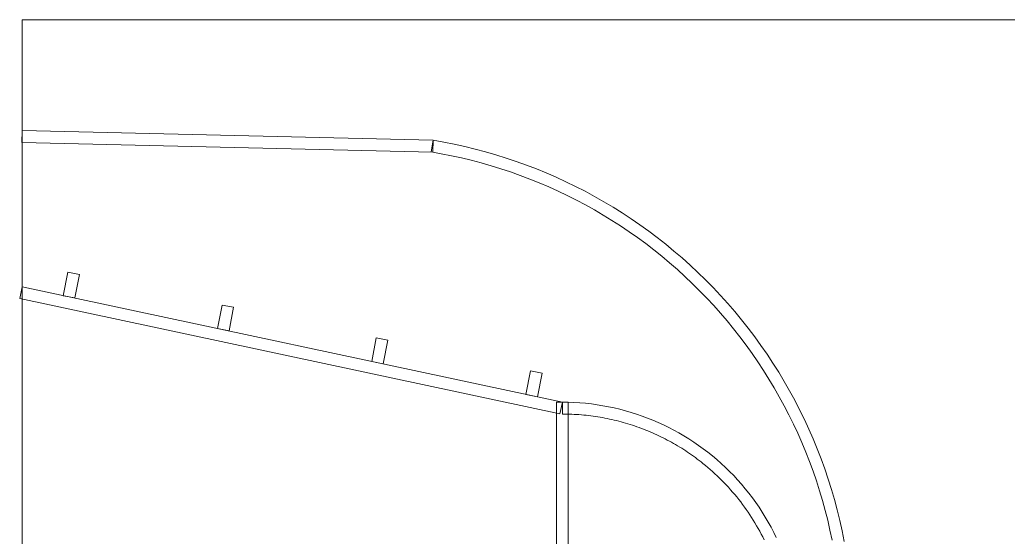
# Model space of a CAD drawing. Header units: metres. Extents: x -8.6 to 8.7, y -3.9 to 3.9.
# Drawn here: x -7.94 to -1.67, y 0.64 to 3.92 of the extents above; entities that cross this region are included whole.
import ezdxf

# ---------------------------------------------------------------- set-up
doc = ezdxf.new("R2010")
doc.units = ezdxf.units.M
doc.header["$LTSCALE"] = 0.00508
doc.layers.add('Court_Green', color=87, linetype='Continuous', lineweight=5)
doc.layers.add('Court_White', color=2, linetype='Continuous', lineweight=5)

msp = doc.modelspace()

# ---------------------------------------------------------------- linework, layer by layer
at = {"layer": 'Court_Green'}
msp.add_3dface([(-7.923, -3.925, 0.1), (7.927, -3.925, 0.1), (7.927, 3.925, 0.1), (-7.923, 3.925, 0.1)], dxfattribs=at)
at = {"layer": 'Court_White'}
for points in [[(-5.3173, 3.1607, 0.105), (-7.923, 3.2221, 0.105), (-7.9248, 3.1471, 0.105), (-5.3191, 3.0858, 0.105)], [(-7.5894, 2.1609, 0.105), (-7.5603, 2.3105, 0.105), (-7.6339, 2.3248, 0.105), (-7.663, 2.1752, 0.105)], [(-4.498, 1.5, 0.105), (-7.923, 2.2314, 0.105), (-7.9387, 2.158, 0.105), (-4.5137, 1.4267, 0.105)], [(-6.6115, 1.952, 0.105), (-6.5824, 2.1017, 0.105), (-6.656, 2.116, 0.105), (-6.6851, 1.9664, 0.105)], [(-5.6335, 1.7432, 0.105), (-5.6044, 1.8928, 0.105), (-5.678, 1.9071, 0.105), (-5.7071, 1.7575, 0.105)], [(-4.6556, 1.5344, 0.105), (-4.6265, 1.684, 0.105), (-4.7001, 1.6983, 0.105), (-4.7292, 1.5487, 0.105)], [(-4.5355, 1.5, 0.105), (-4.5355, -1.5, 0.105), (-4.4605, -1.5, 0.105), (-4.4605, 1.5, 0.105)]]:
    msp.add_3dface(points, dxfattribs=at)
for points, invisible_edges in [([(-5.2656, 3.0755, 0.105), (-5.3295, 3.0867, 0.105), (-5.3173, 3.1607, 0.105), (-5.2656, 3.0755, 0.105)], 12), ([(-5.2656, 3.0755, 0.105), (-5.3173, 3.1607, 0.105), (-5.2503, 3.1489, 0.105), (-5.2656, 3.0755, 0.105)], 13), ([(-5.2019, 3.0629, 0.105), (-5.2656, 3.0755, 0.105), (-5.2503, 3.1489, 0.105), (-5.2019, 3.0629, 0.105)], 14), ([(-5.2019, 3.0629, 0.105), (-5.2503, 3.1489, 0.105), (-5.1836, 3.1357, 0.105), (-5.2019, 3.0629, 0.105)], 13), ([(-5.1385, 3.049, 0.105), (-5.2019, 3.0629, 0.105), (-5.1836, 3.1357, 0.105), (-5.1385, 3.049, 0.105)], 14), ([(-5.1385, 3.049, 0.105), (-5.1836, 3.1357, 0.105), (-5.1171, 3.121, 0.105), (-5.1385, 3.049, 0.105)], 13), ([(-5.0754, 3.0338, 0.105), (-5.1385, 3.049, 0.105), (-5.1171, 3.121, 0.105), (-5.0754, 3.0338, 0.105)], 14), ([(-5.0754, 3.0338, 0.105), (-5.1171, 3.121, 0.105), (-5.051, 3.105, 0.105), (-5.0754, 3.0338, 0.105)], 13), ([(-5.0126, 3.0172, 0.105), (-5.0754, 3.0338, 0.105), (-5.051, 3.105, 0.105), (-5.0126, 3.0172, 0.105)], 14), ([(-5.0126, 3.0172, 0.105), (-5.051, 3.105, 0.105), (-4.9853, 3.0875, 0.105), (-5.0126, 3.0172, 0.105)], 13), ([(-4.9502, 2.9994, 0.105), (-5.0126, 3.0172, 0.105), (-4.9853, 3.0875, 0.105), (-4.9502, 2.9994, 0.105)], 14), ([(-4.9502, 2.9994, 0.105), (-4.9853, 3.0875, 0.105), (-4.9199, 3.0686, 0.105), (-4.9502, 2.9994, 0.105)], 13), ([(-4.8882, 2.9802, 0.105), (-4.9502, 2.9994, 0.105), (-4.9199, 3.0686, 0.105), (-4.8882, 2.9802, 0.105)], 14), ([(-4.8882, 2.9802, 0.105), (-4.9199, 3.0686, 0.105), (-4.855, 3.0483, 0.105), (-4.8882, 2.9802, 0.105)], 13), ([(-4.8266, 2.9598, 0.105), (-4.8882, 2.9802, 0.105), (-4.855, 3.0483, 0.105), (-4.8266, 2.9598, 0.105)], 14), ([(-4.8266, 2.9598, 0.105), (-4.855, 3.0483, 0.105), (-4.7905, 3.0266, 0.105), (-4.8266, 2.9598, 0.105)], 13), ([(-4.7654, 2.938, 0.105), (-4.8266, 2.9598, 0.105), (-4.7905, 3.0266, 0.105), (-4.7654, 2.938, 0.105)], 14), ([(-4.7654, 2.938, 0.105), (-4.7905, 3.0266, 0.105), (-4.7265, 3.0036, 0.105), (-4.7654, 2.938, 0.105)], 13), ([(-4.7048, 2.915, 0.105), (-4.7654, 2.938, 0.105), (-4.7265, 3.0036, 0.105), (-4.7048, 2.915, 0.105)], 14), ([(-4.7048, 2.915, 0.105), (-4.7265, 3.0036, 0.105), (-4.663, 2.9792, 0.105), (-4.7048, 2.915, 0.105)], 13), ([(-4.6445, 2.8908, 0.105), (-4.7048, 2.915, 0.105), (-4.663, 2.9792, 0.105), (-4.6445, 2.8908, 0.105)], 14), ([(-4.6445, 2.8908, 0.105), (-4.663, 2.9792, 0.105), (-4.6, 2.9535, 0.105), (-4.6445, 2.8908, 0.105)], 13), ([(-4.5849, 2.8653, 0.105), (-4.6445, 2.8908, 0.105), (-4.6, 2.9535, 0.105), (-4.5849, 2.8653, 0.105)], 14), ([(-4.5849, 2.8653, 0.105), (-4.6, 2.9535, 0.105), (-4.5376, 2.9264, 0.105), (-4.5849, 2.8653, 0.105)], 13), ([(-4.5257, 2.8385, 0.105), (-4.5849, 2.8653, 0.105), (-4.5376, 2.9264, 0.105), (-4.5257, 2.8385, 0.105)], 14), ([(-4.5257, 2.8385, 0.105), (-4.5376, 2.9264, 0.105), (-4.4758, 2.8979, 0.105), (-4.5257, 2.8385, 0.105)], 13), ([(-4.4672, 2.8105, 0.105), (-4.5257, 2.8385, 0.105), (-4.4758, 2.8979, 0.105), (-4.4672, 2.8105, 0.105)], 14), ([(-4.4672, 2.8105, 0.105), (-4.4758, 2.8979, 0.105), (-4.4146, 2.8682, 0.105), (-4.4672, 2.8105, 0.105)], 13), ([(-4.4092, 2.7813, 0.105), (-4.4672, 2.8105, 0.105), (-4.4146, 2.8682, 0.105), (-4.4092, 2.7813, 0.105)], 14), ([(-4.4092, 2.7813, 0.105), (-4.4146, 2.8682, 0.105), (-4.3541, 2.8372, 0.105), (-4.4092, 2.7813, 0.105)], 13), ([(-4.3518, 2.7509, 0.105), (-4.4092, 2.7813, 0.105), (-4.3541, 2.8372, 0.105), (-4.3518, 2.7509, 0.105)], 14), ([(-4.3518, 2.7509, 0.105), (-4.3541, 2.8372, 0.105), (-4.2942, 2.8049, 0.105), (-4.3518, 2.7509, 0.105)], 13), ([(-4.2951, 2.7193, 0.105), (-4.3518, 2.7509, 0.105), (-4.2942, 2.8049, 0.105), (-4.2951, 2.7193, 0.105)], 14), ([(-4.2951, 2.7193, 0.105), (-4.2942, 2.8049, 0.105), (-4.2351, 2.7713, 0.105), (-4.2951, 2.7193, 0.105)], 13), ([(-4.2391, 2.6865, 0.105), (-4.2951, 2.7193, 0.105), (-4.2351, 2.7713, 0.105), (-4.2391, 2.6865, 0.105)], 14), ([(-4.2391, 2.6865, 0.105), (-4.2351, 2.7713, 0.105), (-4.1767, 2.7364, 0.105), (-4.2391, 2.6865, 0.105)], 13), ([(-4.1838, 2.6526, 0.105), (-4.2391, 2.6865, 0.105), (-4.1767, 2.7364, 0.105), (-4.1838, 2.6526, 0.105)], 14), ([(-4.1838, 2.6526, 0.105), (-4.1767, 2.7364, 0.105), (-4.119, 2.7003, 0.105), (-4.1838, 2.6526, 0.105)], 13), ([(-4.1292, 2.6175, 0.105), (-4.1838, 2.6526, 0.105), (-4.119, 2.7003, 0.105), (-4.1292, 2.6175, 0.105)], 14), ([(-4.1292, 2.6175, 0.105), (-4.119, 2.7003, 0.105), (-4.0621, 2.663, 0.105), (-4.1292, 2.6175, 0.105)], 13), ([(-4.0753, 2.5813, 0.105), (-4.1292, 2.6175, 0.105), (-4.0621, 2.663, 0.105), (-4.0753, 2.5813, 0.105)], 14), ([(-4.0753, 2.5813, 0.105), (-4.0621, 2.663, 0.105), (-4.006, 2.6245, 0.105), (-4.0753, 2.5813, 0.105)], 13), ([(-4.0222, 2.544, 0.105), (-4.0753, 2.5813, 0.105), (-4.006, 2.6245, 0.105), (-4.0222, 2.544, 0.105)], 14), ([(-4.0222, 2.544, 0.105), (-4.006, 2.6245, 0.105), (-3.9508, 2.5848, 0.105), (-4.0222, 2.544, 0.105)], 13), ([(-3.9699, 2.5055, 0.105), (-4.0222, 2.544, 0.105), (-3.9508, 2.5848, 0.105), (-3.9699, 2.5055, 0.105)], 14), ([(-3.9699, 2.5055, 0.105), (-3.9508, 2.5848, 0.105), (-3.8964, 2.5439, 0.105), (-3.9699, 2.5055, 0.105)], 13), ([(-3.9184, 2.466, 0.105), (-3.9699, 2.5055, 0.105), (-3.8964, 2.5439, 0.105), (-3.9184, 2.466, 0.105)], 14), ([(-3.9184, 2.466, 0.105), (-3.8964, 2.5439, 0.105), (-3.8429, 2.5018, 0.105), (-3.9184, 2.466, 0.105)], 13), ([(-3.8678, 2.4254, 0.105), (-3.9184, 2.466, 0.105), (-3.8429, 2.5018, 0.105), (-3.8678, 2.4254, 0.105)], 14), ([(-3.8678, 2.4254, 0.105), (-3.8429, 2.5018, 0.105), (-3.7904, 2.4587, 0.105), (-3.8678, 2.4254, 0.105)], 13), ([(-3.818, 2.3838, 0.105), (-3.8678, 2.4254, 0.105), (-3.7904, 2.4587, 0.105), (-3.818, 2.3838, 0.105)], 14), ([(-3.818, 2.3838, 0.105), (-3.7904, 2.4587, 0.105), (-3.7387, 2.4144, 0.105), (-3.818, 2.3838, 0.105)], 13), ([(-3.7691, 2.3411, 0.105), (-3.818, 2.3838, 0.105), (-3.7387, 2.4144, 0.105), (-3.7691, 2.3411, 0.105)], 14), ([(-3.7691, 2.3411, 0.105), (-3.7387, 2.4144, 0.105), (-3.688, 2.369, 0.105), (-3.7691, 2.3411, 0.105)], 13), ([(-3.7211, 2.2974, 0.105), (-3.7691, 2.3411, 0.105), (-3.688, 2.369, 0.105), (-3.7211, 2.2974, 0.105)], 14), ([(-3.7211, 2.2974, 0.105), (-3.688, 2.369, 0.105), (-3.6383, 2.3225, 0.105), (-3.7211, 2.2974, 0.105)], 13), ([(-3.674, 2.2527, 0.105), (-3.7211, 2.2974, 0.105), (-3.6383, 2.3225, 0.105), (-3.674, 2.2527, 0.105)], 14), ([(-3.674, 2.2527, 0.105), (-3.6383, 2.3225, 0.105), (-3.5896, 2.275, 0.105), (-3.674, 2.2527, 0.105)], 13), ([(-3.6278, 2.2071, 0.105), (-3.674, 2.2527, 0.105), (-3.5896, 2.275, 0.105), (-3.6278, 2.2071, 0.105)], 14), ([(-3.6278, 2.2071, 0.105), (-3.5896, 2.275, 0.105), (-3.542, 2.2265, 0.105), (-3.6278, 2.2071, 0.105)], 13), ([(-3.5826, 2.1605, 0.105), (-3.6278, 2.2071, 0.105), (-3.542, 2.2265, 0.105), (-3.5826, 2.1605, 0.105)], 14), ([(-3.5826, 2.1605, 0.105), (-3.542, 2.2265, 0.105), (-3.4954, 2.177, 0.105), (-3.5826, 2.1605, 0.105)], 13), ([(-3.5384, 2.1129, 0.105), (-3.5826, 2.1605, 0.105), (-3.4954, 2.177, 0.105), (-3.5384, 2.1129, 0.105)], 14), ([(-3.5384, 2.1129, 0.105), (-3.4954, 2.177, 0.105), (-3.4498, 2.1264, 0.105), (-3.5384, 2.1129, 0.105)], 13), ([(-3.4952, 2.0645, 0.105), (-3.5384, 2.1129, 0.105), (-3.4498, 2.1264, 0.105), (-3.4952, 2.0645, 0.105)], 14), ([(-3.4952, 2.0645, 0.105), (-3.4498, 2.1264, 0.105), (-3.4053, 2.0749, 0.105), (-3.4952, 2.0645, 0.105)], 13), ([(-3.4531, 2.0152, 0.105), (-3.4952, 2.0645, 0.105), (-3.4053, 2.0749, 0.105), (-3.4531, 2.0152, 0.105)], 14), ([(-3.4531, 2.0152, 0.105), (-3.4053, 2.0749, 0.105), (-3.362, 2.0225, 0.105), (-3.4531, 2.0152, 0.105)], 13), ([(-3.4119, 1.9649, 0.105), (-3.4531, 2.0152, 0.105), (-3.362, 2.0225, 0.105), (-3.4119, 1.9649, 0.105)], 14), ([(-3.4119, 1.9649, 0.105), (-3.362, 2.0225, 0.105), (-3.3198, 1.9692, 0.105), (-3.4119, 1.9649, 0.105)], 13), ([(-3.3719, 1.9139, 0.105), (-3.4119, 1.9649, 0.105), (-3.3198, 1.9692, 0.105), (-3.3719, 1.9139, 0.105)], 14), ([(-3.3719, 1.9139, 0.105), (-3.3198, 1.9692, 0.105), (-3.2787, 1.9149, 0.105), (-3.3719, 1.9139, 0.105)], 13), ([(-3.3329, 1.862, 0.105), (-3.3719, 1.9139, 0.105), (-3.2787, 1.9149, 0.105), (-3.3329, 1.862, 0.105)], 14), ([(-3.3329, 1.862, 0.105), (-3.2787, 1.9149, 0.105), (-3.2388, 1.8598, 0.105), (-3.3329, 1.862, 0.105)], 13), ([(-3.295, 1.8093, 0.105), (-3.3329, 1.862, 0.105), (-3.2388, 1.8598, 0.105), (-3.295, 1.8093, 0.105)], 14), ([(-3.295, 1.8093, 0.105), (-3.2388, 1.8598, 0.105), (-3.2001, 1.8039, 0.105), (-3.295, 1.8093, 0.105)], 13), ([(-3.2582, 1.7558, 0.105), (-3.295, 1.8093, 0.105), (-3.2001, 1.8039, 0.105), (-3.2582, 1.7558, 0.105)], 14), ([(-3.2582, 1.7558, 0.105), (-3.2001, 1.8039, 0.105), (-3.1626, 1.7471, 0.105), (-3.2582, 1.7558, 0.105)], 13), ([(-3.2225, 1.7016, 0.105), (-3.2582, 1.7558, 0.105), (-3.1626, 1.7471, 0.105), (-3.2225, 1.7016, 0.105)], 14), ([(-3.2225, 1.7016, 0.105), (-3.1626, 1.7471, 0.105), (-3.1263, 1.6896, 0.105), (-3.2225, 1.7016, 0.105)], 13), ([(-3.1879, 1.6466, 0.105), (-3.2225, 1.7016, 0.105), (-3.1263, 1.6896, 0.105), (-3.1879, 1.6466, 0.105)], 14), ([(-3.1879, 1.6466, 0.105), (-3.1263, 1.6896, 0.105), (-3.0913, 1.6313, 0.105), (-3.1879, 1.6466, 0.105)], 13), ([(-3.1546, 1.591, 0.105), (-3.1879, 1.6466, 0.105), (-3.0913, 1.6313, 0.105), (-3.1546, 1.591, 0.105)], 14), ([(-3.1546, 1.591, 0.105), (-3.0913, 1.6313, 0.105), (-3.0575, 1.5722, 0.105), (-3.1546, 1.591, 0.105)], 13), ([(-3.1224, 1.5346, 0.105), (-3.1546, 1.591, 0.105), (-3.0575, 1.5722, 0.105), (-3.1224, 1.5346, 0.105)], 14), ([(-3.1224, 1.5346, 0.105), (-3.0575, 1.5722, 0.105), (-3.0249, 1.5125, 0.105), (-3.1224, 1.5346, 0.105)], 13), ([(-3.0913, 1.4776, 0.105), (-3.1224, 1.5346, 0.105), (-3.0249, 1.5125, 0.105), (-3.0913, 1.4776, 0.105)], 14), ([(-3.0615, 1.42, 0.105), (-3.0913, 1.4776, 0.105), (-3.0249, 1.5125, 0.105), (-3.0615, 1.42, 0.105)], 14), ([(-3.0615, 1.42, 0.105), (-3.0249, 1.5125, 0.105), (-2.9937, 1.4521, 0.105), (-3.0615, 1.42, 0.105)], 13), ([(-4.498, 1.5, 0.105), (-4.4612, 1.4995, 0.105), (-4.4244, 1.4982, 0.105), (-4.498, 1.5, 0.105)], 12), ([(-4.483, 1.4249, 0.105), (-4.498, 1.425, 0.105), (-4.498, 1.5, 0.105), (-4.483, 1.4249, 0.105)], 12), ([(-4.4679, 1.4247, 0.105), (-4.483, 1.4249, 0.105), (-4.498, 1.5, 0.105), (-4.4679, 1.4247, 0.105)], 14), ([(-4.4679, 1.4247, 0.105), (-4.498, 1.5, 0.105), (-4.4244, 1.4982, 0.105), (-4.4679, 1.4247, 0.105)], 15), ([(-4.4529, 1.4243, 0.105), (-4.4679, 1.4247, 0.105), (-4.4244, 1.4982, 0.105), (-4.4529, 1.4243, 0.105)], 14), ([(-4.4378, 1.4237, 0.105), (-4.4529, 1.4243, 0.105), (-4.4244, 1.4982, 0.105), (-4.4378, 1.4237, 0.105)], 14), ([(-4.4228, 1.423, 0.105), (-4.4378, 1.4237, 0.105), (-4.4244, 1.4982, 0.105), (-4.4228, 1.423, 0.105)], 14), ([(-4.4244, 1.4982, 0.105), (-4.3877, 1.4959, 0.105), (-4.351, 1.4928, 0.105), (-4.4244, 1.4982, 0.105)], 12), ([(-4.4078, 1.4221, 0.105), (-4.4228, 1.423, 0.105), (-4.4244, 1.4982, 0.105), (-4.4078, 1.4221, 0.105)], 14), ([(-4.3928, 1.4211, 0.105), (-4.4078, 1.4221, 0.105), (-4.4244, 1.4982, 0.105), (-4.3928, 1.4211, 0.105)], 14), ([(-4.3928, 1.4211, 0.105), (-4.4244, 1.4982, 0.105), (-4.351, 1.4928, 0.105), (-4.3928, 1.4211, 0.105)], 15), ([(-4.3778, 1.4199, 0.105), (-4.3928, 1.4211, 0.105), (-4.351, 1.4928, 0.105), (-4.3778, 1.4199, 0.105)], 14), ([(-4.3628, 1.4186, 0.105), (-4.3778, 1.4199, 0.105), (-4.351, 1.4928, 0.105), (-4.3628, 1.4186, 0.105)], 14), ([(-4.3478, 1.4171, 0.105), (-4.3628, 1.4186, 0.105), (-4.351, 1.4928, 0.105), (-4.3478, 1.4171, 0.105)], 14), ([(-4.351, 1.4928, 0.105), (-4.3144, 1.4887, 0.105), (-4.2779, 1.4838, 0.105), (-4.351, 1.4928, 0.105)], 12), ([(-4.3329, 1.4154, 0.105), (-4.3478, 1.4171, 0.105), (-4.351, 1.4928, 0.105), (-4.3329, 1.4154, 0.105)], 14), ([(-4.3179, 1.4136, 0.105), (-4.3329, 1.4154, 0.105), (-4.351, 1.4928, 0.105), (-4.3179, 1.4136, 0.105)], 14), ([(-4.3179, 1.4136, 0.105), (-4.351, 1.4928, 0.105), (-4.2779, 1.4838, 0.105), (-4.3179, 1.4136, 0.105)], 15), ([(-4.303, 1.4116, 0.105), (-4.3179, 1.4136, 0.105), (-4.2779, 1.4838, 0.105), (-4.303, 1.4116, 0.105)], 14), ([(-4.2881, 1.4095, 0.105), (-4.303, 1.4116, 0.105), (-4.2779, 1.4838, 0.105), (-4.2881, 1.4095, 0.105)], 14), ([(-4.2732, 1.4072, 0.105), (-4.2881, 1.4095, 0.105), (-4.2779, 1.4838, 0.105), (-4.2732, 1.4072, 0.105)], 14), ([(-4.2732, 1.4072, 0.105), (-4.2779, 1.4838, 0.105), (-4.2416, 1.4779, 0.105), (-4.2732, 1.4072, 0.105)], 13), ([(-4.2584, 1.4047, 0.105), (-4.2732, 1.4072, 0.105), (-4.2416, 1.4779, 0.105), (-4.2584, 1.4047, 0.105)], 14), ([(-4.2436, 1.4021, 0.105), (-4.2584, 1.4047, 0.105), (-4.2416, 1.4779, 0.105), (-4.2436, 1.4021, 0.105)], 14), ([(-4.2288, 1.3993, 0.105), (-4.2436, 1.4021, 0.105), (-4.2416, 1.4779, 0.105), (-4.2288, 1.3993, 0.105)], 14), ([(-4.2416, 1.4779, 0.105), (-4.2054, 1.4712, 0.105), (-4.1694, 1.4636, 0.105), (-4.2416, 1.4779, 0.105)], 12), ([(-4.214, 1.3964, 0.105), (-4.2288, 1.3993, 0.105), (-4.2416, 1.4779, 0.105), (-4.214, 1.3964, 0.105)], 14), ([(-4.214, 1.3964, 0.105), (-4.2416, 1.4779, 0.105), (-4.1694, 1.4636, 0.105), (-4.214, 1.3964, 0.105)], 15), ([(-4.1993, 1.3933, 0.105), (-4.214, 1.3964, 0.105), (-4.1694, 1.4636, 0.105), (-4.1993, 1.3933, 0.105)], 14), ([(-4.1846, 1.3901, 0.105), (-4.1993, 1.3933, 0.105), (-4.1694, 1.4636, 0.105), (-4.1846, 1.3901, 0.105)], 14), ([(-4.1699, 1.3867, 0.105), (-4.1846, 1.3901, 0.105), (-4.1694, 1.4636, 0.105), (-4.1699, 1.3867, 0.105)], 14), ([(-4.1699, 1.3867, 0.105), (-4.1694, 1.4636, 0.105), (-4.1335, 1.455, 0.105), (-4.1699, 1.3867, 0.105)], 13), ([(-4.1553, 1.3832, 0.105), (-4.1699, 1.3867, 0.105), (-4.1335, 1.455, 0.105), (-4.1553, 1.3832, 0.105)], 14), ([(-4.1407, 1.3795, 0.105), (-4.1553, 1.3832, 0.105), (-4.1335, 1.455, 0.105), (-4.1407, 1.3795, 0.105)], 14), ([(-4.1262, 1.3756, 0.105), (-4.1407, 1.3795, 0.105), (-4.1335, 1.455, 0.105), (-4.1262, 1.3756, 0.105)], 14), ([(-4.1335, 1.455, 0.105), (-4.0979, 1.4457, 0.105), (-4.0626, 1.4354, 0.105), (-4.1335, 1.455, 0.105)], 12), ([(-4.1117, 1.3716, 0.105), (-4.1262, 1.3756, 0.105), (-4.1335, 1.455, 0.105), (-4.1117, 1.3716, 0.105)], 14), ([(-4.1117, 1.3716, 0.105), (-4.1335, 1.455, 0.105), (-4.0626, 1.4354, 0.105), (-4.1117, 1.3716, 0.105)], 15), ([(-3.0329, 1.3617, 0.105), (-3.0615, 1.42, 0.105), (-2.9937, 1.4521, 0.105), (-3.0329, 1.3617, 0.105)], 14), ([(-3.0329, 1.3617, 0.105), (-2.9937, 1.4521, 0.105), (-2.9638, 1.391, 0.105), (-3.0329, 1.3617, 0.105)], 13), ([(-4.0972, 1.3675, 0.105), (-4.1117, 1.3716, 0.105), (-4.0626, 1.4354, 0.105), (-4.0972, 1.3675, 0.105)], 14), ([(-4.0828, 1.3632, 0.105), (-4.0972, 1.3675, 0.105), (-4.0626, 1.4354, 0.105), (-4.0828, 1.3632, 0.105)], 14), ([(-4.0684, 1.3587, 0.105), (-4.0828, 1.3632, 0.105), (-4.0626, 1.4354, 0.105), (-4.0684, 1.3587, 0.105)], 14), ([(-4.0541, 1.3541, 0.105), (-4.0684, 1.3587, 0.105), (-4.0626, 1.4354, 0.105), (-4.0541, 1.3541, 0.105)], 14), ([(-4.0626, 1.4354, 0.105), (-4.0275, 1.4243, 0.105), (-3.9927, 1.4123, 0.105), (-4.0626, 1.4354, 0.105)], 12), ([(-4.0541, 1.3541, 0.105), (-4.0626, 1.4354, 0.105), (-3.9927, 1.4123, 0.105), (-4.0541, 1.3541, 0.105)], 15), ([(-4.0398, 1.3493, 0.105), (-4.0541, 1.3541, 0.105), (-3.9927, 1.4123, 0.105), (-4.0398, 1.3493, 0.105)], 14), ([(-4.0256, 1.3444, 0.105), (-4.0398, 1.3493, 0.105), (-3.9927, 1.4123, 0.105), (-4.0256, 1.3444, 0.105)], 14), ([(-4.0114, 1.3393, 0.105), (-4.0256, 1.3444, 0.105), (-3.9927, 1.4123, 0.105), (-4.0114, 1.3393, 0.105)], 14), ([(-3.9973, 1.3341, 0.105), (-4.0114, 1.3393, 0.105), (-3.9927, 1.4123, 0.105), (-3.9973, 1.3341, 0.105)], 14), ([(-3.9833, 1.3288, 0.105), (-3.9973, 1.3341, 0.105), (-3.9927, 1.4123, 0.105), (-3.9833, 1.3288, 0.105)], 14), ([(-3.9927, 1.4123, 0.105), (-3.9582, 1.3995, 0.105), (-3.924, 1.3858, 0.105), (-3.9927, 1.4123, 0.105)], 12), ([(-3.9833, 1.3288, 0.105), (-3.9927, 1.4123, 0.105), (-3.924, 1.3858, 0.105), (-3.9833, 1.3288, 0.105)], 15), ([(-3.9692, 1.3233, 0.105), (-3.9833, 1.3288, 0.105), (-3.924, 1.3858, 0.105), (-3.9692, 1.3233, 0.105)], 14), ([(-3.9553, 1.3176, 0.105), (-3.9692, 1.3233, 0.105), (-3.924, 1.3858, 0.105), (-3.9553, 1.3176, 0.105)], 14), ([(-3.9414, 1.3118, 0.105), (-3.9553, 1.3176, 0.105), (-3.924, 1.3858, 0.105), (-3.9414, 1.3118, 0.105)], 14), ([(-3.9276, 1.3059, 0.105), (-3.9414, 1.3118, 0.105), (-3.924, 1.3858, 0.105), (-3.9276, 1.3059, 0.105)], 14), ([(-3.9138, 1.2998, 0.105), (-3.9276, 1.3059, 0.105), (-3.924, 1.3858, 0.105), (-3.9138, 1.2998, 0.105)], 14), ([(-3.924, 1.3858, 0.105), (-3.8902, 1.3713, 0.105), (-3.8567, 1.356, 0.105), (-3.924, 1.3858, 0.105)], 12), ([(-3.9138, 1.2998, 0.105), (-3.924, 1.3858, 0.105), (-3.8567, 1.356, 0.105), (-3.9138, 1.2998, 0.105)], 15), ([(-3.0055, 1.3029, 0.105), (-3.0329, 1.3617, 0.105), (-2.9638, 1.391, 0.105), (-3.0055, 1.3029, 0.105)], 14), ([(-3.0055, 1.3029, 0.105), (-2.9638, 1.391, 0.105), (-2.9351, 1.3293, 0.105), (-3.0055, 1.3029, 0.105)], 13), ([(-3.9001, 1.2935, 0.105), (-3.9138, 1.2998, 0.105), (-3.8567, 1.356, 0.105), (-3.9001, 1.2935, 0.105)], 14), ([(-3.8865, 1.2871, 0.105), (-3.9001, 1.2935, 0.105), (-3.8567, 1.356, 0.105), (-3.8865, 1.2871, 0.105)], 14), ([(-3.873, 1.2806, 0.105), (-3.8865, 1.2871, 0.105), (-3.8567, 1.356, 0.105), (-3.873, 1.2806, 0.105)], 14), ([(-3.8595, 1.2739, 0.105), (-3.873, 1.2806, 0.105), (-3.8567, 1.356, 0.105), (-3.8595, 1.2739, 0.105)], 14), ([(-3.8595, 1.2739, 0.105), (-3.8567, 1.356, 0.105), (-3.7909, 1.3229, 0.105), (-3.8595, 1.2739, 0.105)], 15), ([(-3.8461, 1.2671, 0.105), (-3.8595, 1.2739, 0.105), (-3.7909, 1.3229, 0.105), (-3.8461, 1.2671, 0.105)], 14), ([(-3.8567, 1.356, 0.105), (-3.8236, 1.3398, 0.105), (-3.7909, 1.3229, 0.105), (-3.8567, 1.356, 0.105)], 12), ([(-3.8327, 1.2602, 0.105), (-3.8461, 1.2671, 0.105), (-3.7909, 1.3229, 0.105), (-3.8327, 1.2602, 0.105)], 14), ([(-3.8194, 1.2531, 0.105), (-3.8327, 1.2602, 0.105), (-3.7909, 1.3229, 0.105), (-3.8194, 1.2531, 0.105)], 14), ([(-3.8063, 1.2458, 0.105), (-3.8194, 1.2531, 0.105), (-3.7909, 1.3229, 0.105), (-3.8063, 1.2458, 0.105)], 14), ([(-3.7931, 1.2385, 0.105), (-3.8063, 1.2458, 0.105), (-3.7909, 1.3229, 0.105), (-3.7931, 1.2385, 0.105)], 14), ([(-3.7931, 1.2385, 0.105), (-3.7909, 1.3229, 0.105), (-3.7269, 1.2866, 0.105), (-3.7931, 1.2385, 0.105)], 15), ([(-3.7909, 1.3229, 0.105), (-3.7587, 1.3051, 0.105), (-3.7269, 1.2866, 0.105), (-3.7909, 1.3229, 0.105)], 12), ([(-2.9793, 1.2434, 0.105), (-3.0055, 1.3029, 0.105), (-2.9351, 1.3293, 0.105), (-2.9793, 1.2434, 0.105)], 14), ([(-2.9793, 1.2434, 0.105), (-2.9351, 1.3293, 0.105), (-2.9078, 1.2669, 0.105), (-2.9793, 1.2434, 0.105)], 13), ([(-3.7801, 1.2309, 0.105), (-3.7931, 1.2385, 0.105), (-3.7269, 1.2866, 0.105), (-3.7801, 1.2309, 0.105)], 14), ([(-3.7671, 1.2233, 0.105), (-3.7801, 1.2309, 0.105), (-3.7269, 1.2866, 0.105), (-3.7671, 1.2233, 0.105)], 14), ([(-3.7543, 1.2155, 0.105), (-3.7671, 1.2233, 0.105), (-3.7269, 1.2866, 0.105), (-3.7543, 1.2155, 0.105)], 14), ([(-3.7543, 1.2155, 0.105), (-3.7269, 1.2866, 0.105), (-3.6955, 1.2673, 0.105), (-3.7543, 1.2155, 0.105)], 13), ([(-3.7415, 1.2076, 0.105), (-3.7543, 1.2155, 0.105), (-3.6955, 1.2673, 0.105), (-3.7415, 1.2076, 0.105)], 14), ([(-3.7288, 1.1995, 0.105), (-3.7415, 1.2076, 0.105), (-3.6955, 1.2673, 0.105), (-3.7288, 1.1995, 0.105)], 14), ([(-3.7161, 1.1913, 0.105), (-3.7288, 1.1995, 0.105), (-3.6955, 1.2673, 0.105), (-3.7161, 1.1913, 0.105)], 14), ([(-3.7036, 1.183, 0.105), (-3.7161, 1.1913, 0.105), (-3.6955, 1.2673, 0.105), (-3.7036, 1.183, 0.105)], 14), ([(-3.7036, 1.183, 0.105), (-3.6955, 1.2673, 0.105), (-3.6343, 1.2264, 0.105), (-3.7036, 1.183, 0.105)], 15), ([(-3.6955, 1.2673, 0.105), (-3.6647, 1.2472, 0.105), (-3.6343, 1.2264, 0.105), (-3.6955, 1.2673, 0.105)], 12), ([(-2.9544, 1.1835, 0.105), (-2.9793, 1.2434, 0.105), (-2.9078, 1.2669, 0.105), (-2.9544, 1.1835, 0.105)], 14), ([(-2.9544, 1.1835, 0.105), (-2.9078, 1.2669, 0.105), (-2.8819, 1.2041, 0.105), (-2.9544, 1.1835, 0.105)], 13), ([(-3.6912, 1.1746, 0.105), (-3.7036, 1.183, 0.105), (-3.6343, 1.2264, 0.105), (-3.6912, 1.1746, 0.105)], 14), ([(-3.6788, 1.166, 0.105), (-3.6912, 1.1746, 0.105), (-3.6343, 1.2264, 0.105), (-3.6788, 1.166, 0.105)], 14), ([(-3.6665, 1.1573, 0.105), (-3.6788, 1.166, 0.105), (-3.6343, 1.2264, 0.105), (-3.6665, 1.1573, 0.105)], 14), ([(-3.6544, 1.1484, 0.105), (-3.6665, 1.1573, 0.105), (-3.6343, 1.2264, 0.105), (-3.6544, 1.1484, 0.105)], 14), ([(-3.6544, 1.1484, 0.105), (-3.6343, 1.2264, 0.105), (-3.5752, 1.1825, 0.105), (-3.6544, 1.1484, 0.105)], 15), ([(-3.6343, 1.2264, 0.105), (-3.6045, 1.2048, 0.105), (-3.5752, 1.1825, 0.105), (-3.6343, 1.2264, 0.105)], 12), ([(-2.9308, 1.1231, 0.105), (-2.9544, 1.1835, 0.105), (-2.8819, 1.2041, 0.105), (-2.9308, 1.1231, 0.105)], 14), ([(-2.9308, 1.1231, 0.105), (-2.8819, 1.2041, 0.105), (-2.8572, 1.1406, 0.105), (-2.9308, 1.1231, 0.105)], 13), ([(-3.6423, 1.1394, 0.105), (-3.6544, 1.1484, 0.105), (-3.5752, 1.1825, 0.105), (-3.6423, 1.1394, 0.105)], 14), ([(-3.6303, 1.1303, 0.105), (-3.6423, 1.1394, 0.105), (-3.5752, 1.1825, 0.105), (-3.6303, 1.1303, 0.105)], 14), ([(-3.6184, 1.1211, 0.105), (-3.6303, 1.1303, 0.105), (-3.5752, 1.1825, 0.105), (-3.6184, 1.1211, 0.105)], 14), ([(-3.6066, 1.1118, 0.105), (-3.6184, 1.1211, 0.105), (-3.5752, 1.1825, 0.105), (-3.6066, 1.1118, 0.105)], 14), ([(-3.591, 1.099, 0.105), (-3.6066, 1.1118, 0.105), (-3.5752, 1.1825, 0.105), (-3.591, 1.099, 0.105)], 14), ([(-3.591, 1.099, 0.105), (-3.5752, 1.1825, 0.105), (-3.5183, 1.1358, 0.105), (-3.591, 1.099, 0.105)], 15), ([(-3.5755, 1.0861, 0.105), (-3.591, 1.099, 0.105), (-3.5183, 1.1358, 0.105), (-3.5755, 1.0861, 0.105)], 14), ([(-3.5602, 1.0729, 0.105), (-3.5755, 1.0861, 0.105), (-3.5183, 1.1358, 0.105), (-3.5602, 1.0729, 0.105)], 14), ([(-3.5752, 1.1825, 0.105), (-3.5464, 1.1595, 0.105), (-3.5183, 1.1358, 0.105), (-3.5752, 1.1825, 0.105)], 12), ([(-3.5452, 1.0596, 0.105), (-3.5602, 1.0729, 0.105), (-3.5183, 1.1358, 0.105), (-3.5452, 1.0596, 0.105)], 14), ([(-3.5452, 1.0596, 0.105), (-3.5183, 1.1358, 0.105), (-3.4637, 1.0864, 0.105), (-3.5452, 1.0596, 0.105)], 15), ([(-3.5183, 1.1358, 0.105), (-3.4907, 1.1114, 0.105), (-3.4637, 1.0864, 0.105), (-3.5183, 1.1358, 0.105)], 12), ([(-2.9084, 1.0621, 0.105), (-2.9308, 1.1231, 0.105), (-2.8572, 1.1406, 0.105), (-2.9084, 1.0621, 0.105)], 14), ([(-2.9084, 1.0621, 0.105), (-2.8572, 1.1406, 0.105), (-2.834, 1.0767, 0.105), (-2.9084, 1.0621, 0.105)], 13), ([(-3.5303, 1.046, 0.105), (-3.5452, 1.0596, 0.105), (-3.4637, 1.0864, 0.105), (-3.5303, 1.046, 0.105)], 14), ([(-3.5156, 1.0322, 0.105), (-3.5303, 1.046, 0.105), (-3.4637, 1.0864, 0.105), (-3.5156, 1.0322, 0.105)], 14), ([(-3.5011, 1.0182, 0.105), (-3.5156, 1.0322, 0.105), (-3.4637, 1.0864, 0.105), (-3.5011, 1.0182, 0.105)], 14), ([(-3.5011, 1.0182, 0.105), (-3.4637, 1.0864, 0.105), (-3.4374, 1.0607, 0.105), (-3.5011, 1.0182, 0.105)], 13), ([(-2.8873, 1.0007, 0.105), (-2.9084, 1.0621, 0.105), (-2.834, 1.0767, 0.105), (-2.8873, 1.0007, 0.105)], 14), ([(-2.8873, 1.0007, 0.105), (-2.834, 1.0767, 0.105), (-2.8121, 1.0123, 0.105), (-2.8873, 1.0007, 0.105)], 13), ([(-3.4868, 1.004, 0.105), (-3.5011, 1.0182, 0.105), (-3.4374, 1.0607, 0.105), (-3.4868, 1.004, 0.105)], 14), ([(-3.4727, 0.9896, 0.105), (-3.4868, 1.004, 0.105), (-3.4374, 1.0607, 0.105), (-3.4727, 0.9896, 0.105)], 14), ([(-3.4727, 0.9896, 0.105), (-3.4374, 1.0607, 0.105), (-3.3866, 1.0073, 0.105), (-3.4727, 0.9896, 0.105)], 15), ([(-3.4588, 0.975, 0.105), (-3.4727, 0.9896, 0.105), (-3.3866, 1.0073, 0.105), (-3.4588, 0.975, 0.105)], 14), ([(-3.4451, 0.9602, 0.105), (-3.4588, 0.975, 0.105), (-3.3866, 1.0073, 0.105), (-3.4451, 0.9602, 0.105)], 14), ([(-3.4316, 0.9452, 0.105), (-3.4451, 0.9602, 0.105), (-3.3866, 1.0073, 0.105), (-3.4316, 0.9452, 0.105)], 14), ([(-3.4374, 1.0607, 0.105), (-3.4116, 1.0343, 0.105), (-3.3866, 1.0073, 0.105), (-3.4374, 1.0607, 0.105)], 12), ([(-3.4183, 0.93, 0.105), (-3.4316, 0.9452, 0.105), (-3.3866, 1.0073, 0.105), (-3.4183, 0.93, 0.105)], 14), ([(-3.4183, 0.93, 0.105), (-3.3866, 1.0073, 0.105), (-3.3385, 0.9516, 0.105), (-3.4183, 0.93, 0.105)], 15), ([(-3.3866, 1.0073, 0.105), (-3.3622, 0.9798, 0.105), (-3.3385, 0.9516, 0.105), (-3.3866, 1.0073, 0.105)], 12), ([(-2.8675, 0.9389, 0.105), (-2.8873, 1.0007, 0.105), (-2.8121, 1.0123, 0.105), (-2.8675, 0.9389, 0.105)], 14), ([(-2.8675, 0.9389, 0.105), (-2.8121, 1.0123, 0.105), (-2.7916, 0.9474, 0.105), (-2.8675, 0.9389, 0.105)], 13), ([(-3.4053, 0.9146, 0.105), (-3.4183, 0.93, 0.105), (-3.3385, 0.9516, 0.105), (-3.4053, 0.9146, 0.105)], 14), ([(-3.3925, 0.8991, 0.105), (-3.4053, 0.9146, 0.105), (-3.3385, 0.9516, 0.105), (-3.3925, 0.8991, 0.105)], 14), ([(-3.3798, 0.8834, 0.105), (-3.3925, 0.8991, 0.105), (-3.3385, 0.9516, 0.105), (-3.3798, 0.8834, 0.105)], 14), ([(-3.3798, 0.8834, 0.105), (-3.3385, 0.9516, 0.105), (-3.2932, 0.8935, 0.105), (-3.3798, 0.8834, 0.105)], 15), ([(-3.3385, 0.9516, 0.105), (-3.3155, 0.9228, 0.105), (-3.2932, 0.8935, 0.105), (-3.3385, 0.9516, 0.105)], 12), ([(-2.8489, 0.8767, 0.105), (-2.8675, 0.9389, 0.105), (-2.7916, 0.9474, 0.105), (-2.8489, 0.8767, 0.105)], 14), ([(-2.8489, 0.8767, 0.105), (-2.7916, 0.9474, 0.105), (-2.7725, 0.8821, 0.105), (-2.8489, 0.8767, 0.105)], 13), ([(-3.3675, 0.8675, 0.105), (-3.3798, 0.8834, 0.105), (-3.2932, 0.8935, 0.105), (-3.3675, 0.8675, 0.105)], 14), ([(-3.3553, 0.8514, 0.105), (-3.3675, 0.8675, 0.105), (-3.2932, 0.8935, 0.105), (-3.3553, 0.8514, 0.105)], 14), ([(-3.3434, 0.8351, 0.105), (-3.3553, 0.8514, 0.105), (-3.2932, 0.8935, 0.105), (-3.3434, 0.8351, 0.105)], 14), ([(-3.3434, 0.8351, 0.105), (-3.2932, 0.8935, 0.105), (-3.2716, 0.8637, 0.105), (-3.3434, 0.8351, 0.105)], 13), ([(-2.8317, 0.8141, 0.105), (-2.8489, 0.8767, 0.105), (-2.7725, 0.8821, 0.105), (-2.8317, 0.8141, 0.105)], 14), ([(-2.8317, 0.8141, 0.105), (-2.7725, 0.8821, 0.105), (-2.7548, 0.8165, 0.105), (-2.8317, 0.8141, 0.105)], 13), ([(-3.3317, 0.8187, 0.105), (-3.3434, 0.8351, 0.105), (-3.2716, 0.8637, 0.105), (-3.3317, 0.8187, 0.105)], 14), ([(-3.3202, 0.8021, 0.105), (-3.3317, 0.8187, 0.105), (-3.2716, 0.8637, 0.105), (-3.3202, 0.8021, 0.105)], 14), ([(-3.309, 0.7854, 0.105), (-3.3202, 0.8021, 0.105), (-3.2716, 0.8637, 0.105), (-3.309, 0.7854, 0.105)], 14), ([(-3.309, 0.7854, 0.105), (-3.2716, 0.8637, 0.105), (-3.2307, 0.8025, 0.105), (-3.309, 0.7854, 0.105)], 15), ([(-3.2716, 0.8637, 0.105), (-3.2508, 0.8334, 0.105), (-3.2307, 0.8025, 0.105), (-3.2716, 0.8637, 0.105)], 12), ([(-2.8158, 0.7512, 0.105), (-2.8317, 0.8141, 0.105), (-2.7548, 0.8165, 0.105), (-2.8158, 0.7512, 0.105)], 14), ([(-2.8158, 0.7512, 0.105), (-2.7548, 0.8165, 0.105), (-2.7385, 0.7504, 0.105), (-2.8158, 0.7512, 0.105)], 13), ([(-3.298, 0.7685, 0.105), (-3.309, 0.7854, 0.105), (-3.2307, 0.8025, 0.105), (-3.298, 0.7685, 0.105)], 14), ([(-3.2872, 0.7514, 0.105), (-3.298, 0.7685, 0.105), (-3.2307, 0.8025, 0.105), (-3.2872, 0.7514, 0.105)], 14), ([(-3.2767, 0.7342, 0.105), (-3.2872, 0.7514, 0.105), (-3.2307, 0.8025, 0.105), (-3.2767, 0.7342, 0.105)], 14), ([(-3.2767, 0.7342, 0.105), (-3.2307, 0.8025, 0.105), (-3.1929, 0.7393, 0.105), (-3.2767, 0.7342, 0.105)], 15), ([(-3.2307, 0.8025, 0.105), (-3.2114, 0.7712, 0.105), (-3.1929, 0.7393, 0.105), (-3.2307, 0.8025, 0.105)], 12), ([(-3.2665, 0.7169, 0.105), (-3.2767, 0.7342, 0.105), (-3.1929, 0.7393, 0.105), (-3.2665, 0.7169, 0.105)], 14), ([(-3.2564, 0.6994, 0.105), (-3.2665, 0.7169, 0.105), (-3.1929, 0.7393, 0.105), (-3.2564, 0.6994, 0.105)], 14), ([(-3.2467, 0.6818, 0.105), (-3.2564, 0.6994, 0.105), (-3.1929, 0.7393, 0.105), (-3.2467, 0.6818, 0.105)], 14), ([(-3.2372, 0.664, 0.105), (-3.2467, 0.6818, 0.105), (-3.1929, 0.7393, 0.105), (-3.2372, 0.664, 0.105)], 14), ([(-3.2372, 0.664, 0.105), (-3.1929, 0.7393, 0.105), (-3.1582, 0.6744, 0.105), (-3.2372, 0.664, 0.105)], 15), ([(-3.1929, 0.7393, 0.105), (-3.1751, 0.7071, 0.105), (-3.1582, 0.6744, 0.105), (-3.1929, 0.7393, 0.105)], 12), ([(-2.8012, 0.688, 0.105), (-2.8158, 0.7512, 0.105), (-2.7385, 0.7504, 0.105), (-2.8012, 0.688, 0.105)], 14), ([(-2.8012, 0.688, 0.105), (-2.7385, 0.7504, 0.105), (-2.7236, 0.684, 0.105), (-2.8012, 0.688, 0.105)], 13), ([(-3.2279, 0.6461, 0.105), (-3.2372, 0.664, 0.105), (-3.1582, 0.6744, 0.105), (-3.2279, 0.6461, 0.105)], 14), ([(-3.2189, 0.628, 0.105), (-3.2279, 0.6461, 0.105), (-3.1582, 0.6744, 0.105), (-3.2189, 0.628, 0.105)], 14), ([(-3.2189, 0.628, 0.105), (-3.1582, 0.6744, 0.105), (-3.142, 0.6413, 0.105), (-3.2189, 0.628, 0.105)], 13), ([(-2.7879, 0.6244, 0.105), (-2.8012, 0.688, 0.105), (-2.7236, 0.684, 0.105), (-2.7879, 0.6244, 0.105)], 14), ([(-2.7879, 0.6244, 0.105), (-2.7236, 0.684, 0.105), (-2.7102, 0.6173, 0.105), (-2.7879, 0.6244, 0.105)], 13)]:
    msp.add_3dface(points, dxfattribs=dict(at, invisible_edges=invisible_edges))

doc.saveas('drawing.dxf')
